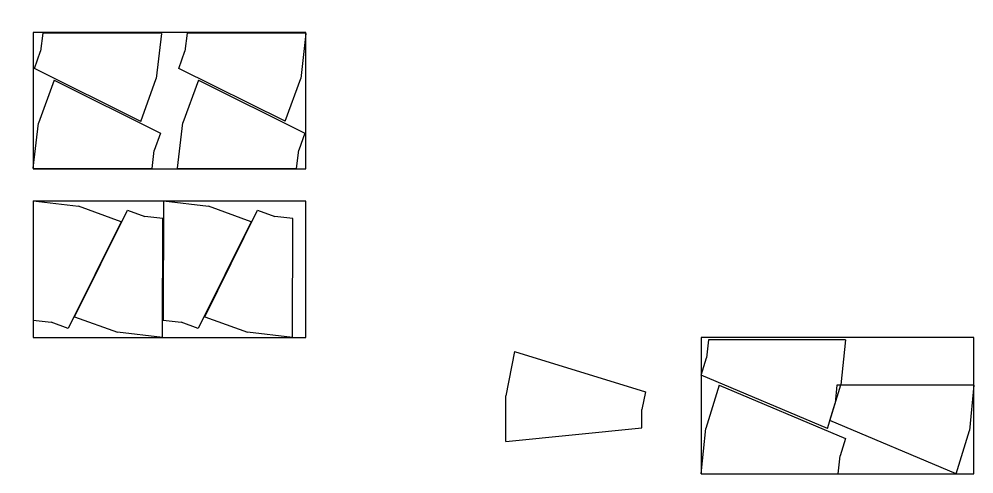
# Model space of a CAD drawing. Header units: millimetres. Extents: x -25270 to 56616, y 992 to 38275.
# Drawn here: x -14637 to -4129, y 20527 to 25526 of the extents above; entities that cross this region are included whole.
import ezdxf

# ---------------------------------------------------------------- set-up
doc = ezdxf.new("R2010")
doc.units = ezdxf.units.MM
doc.layers.add('POTCACH', color=7, linetype='Continuous')

# ---------------------------------------------------------------- blocks, each defined once
blk = doc.blocks.new('A$C4E4428EB')
for p, q in [((0, 1346), (500, 1346)), ((0, 1346), (150, 46)), ((987, 1232), (500, 1346)), ((987, 1232), (545, 0)), ((150, 46), (350, 46)), ((545, 0), (350, 46))]:
    blk.add_line(p, q)

msp = doc.modelspace()

# ---------------------------------------------------------------- linework, layer by layer
for p, q in [((-7050.2, 22001.9), (-7070.1, 21802.9)), ((-5542.7, 22001.9), (-7050.2, 22001.9)), ((-5542.7, 22001.9), (-5592.5, 21504.4)), ((-9182.9, 21873.6), (-9281.9, 21383.5)), ((-9182.9, 21873.6), (-7742.3, 21429.5)), ((-7129, 21611.8), (-7070.1, 21802.9)), ((-5739.7, 21026.6), (-7129, 21611.8)), ((-6932, 21502), (-7079.3, 21024.2)), ((-6932, 21502), (-5542.7, 20916.8)), ((-5739.7, 21026.6), (-5592.5, 21504.4)), ((-5636.5, 21502), (-5656.4, 21303)), ((-4129, 21502), (-5636.5, 21502)), ((-4129, 21502), (-4178.8, 21004.5)), ((-9281.9, 20883.5), (-9281.9, 21383.5)), ((-7742.3, 21429.5), (-7781.9, 21233.5)), ((-7781.9, 21033.5), (-7781.9, 21233.5)), ((-5715.3, 21111.9), (-5656.4, 21303)), ((-9281.9, 20883.5), (-7781.9, 21033.5)), ((-7129, 20526.7), (-7079.3, 21024.2)), ((-4326, 20526.7), (-5715.3, 21111.9)), ((-5542.7, 20916.8), (-5601.6, 20725.7)), ((-4326, 20526.7), (-4178.8, 21004.5)), ((-5621.5, 20526.7), (-5601.6, 20725.7)), ((-7129, 20526.7), (-5621.5, 20526.7))]:
    msp.add_line(p, q)
for points in [[(-14480, 23880.9), (-11480, 23880.9), (-11480, 25380.9), (-14480, 25380.9)], [(-14480, 22026.3), (-11480, 22026.3), (-11480, 23526.3), (-14480, 23526.3)], [(-7129, 20526.7), (-4129, 20526.7), (-4129, 22026.7), (-7129, 22026.7)]]:
    msp.add_lwpolyline(points, close=True)

# ---------------------------------------------------------------- block references
at = {"layer": 'POTCACH'}
for p, rotation in [((-14405.3, 25525.9), 263.3188953364938), ((-12816.4, 25526.4), 263.3188953364938), ((-13143.6, 23730.6), 83.31889533649381), ((-11554.7, 23731.1), 83.31889533649381), ((-14636.6, 22189.9), 353.3188953364938), ((-12901.6, 23362.7), 173.3188953364938), ((-13205.4, 22189.9), 353.3188953364938), ((-11470.5, 23362.7), 173.3188953364938)]:
    msp.add_blockref('A$C4E4428EB', p, dxfattribs=dict(at, rotation=rotation))

doc.saveas('drawing.dxf')
